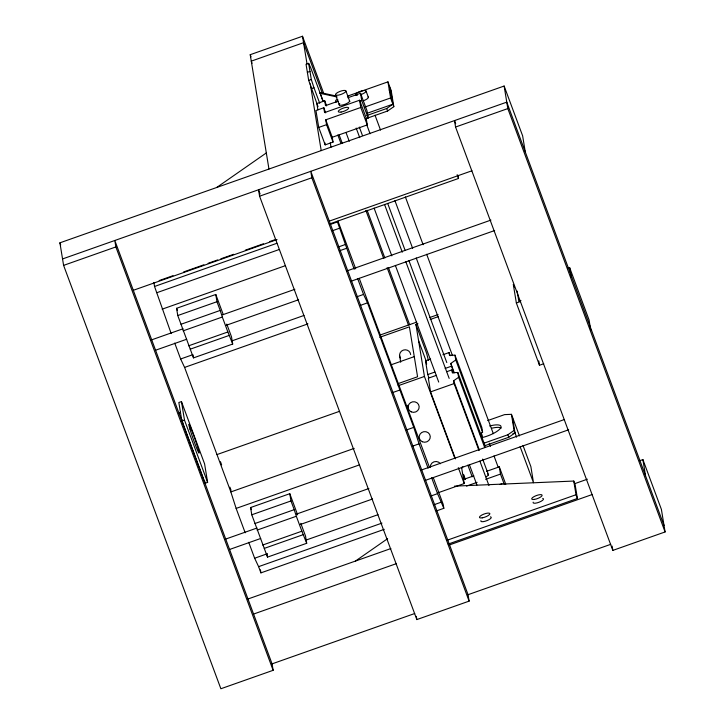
<?xml version="1.0" encoding="UTF-8"?>
<svg xmlns="http://www.w3.org/2000/svg" width="725" height="725" viewBox="0 0 725 725"><rect width="100%" height="100%" fill="white"/><g stroke="black" fill="none" stroke-linecap="round" stroke-linejoin="round"><path stroke-width="1.09" d="M461.49 468.468L462.885 466.71M178.776 413.667L180.425 412.19M216.693 187.494L266.32 152.939M366.832 115.52L386.688 108.505L392.896 104.192L390.258 88.088M365.472 118.818L387.612 110.998L393.82 106.684L391.183 90.571L387.947 81.862L347.411 96.162M453.596 372.55L450.805 363.452L455.771 359.99L454.974 355.159L449.491 355.395L449.029 352.577L442.893 354.743M478.989 450.569L454.104 383.579L453.642 380.761L458.599 377.308L457.81 372.478L452.318 372.713L451.856 369.895L446.745 371.698M480.113 433.94L482.596 432.218L481.808 427.388L454.974 355.159M483.629 443.31L507.881 434.755L514.079 430.433L511.442 414.328L504.582 414.618L487.717 420.572M484.762 445.73L508.805 437.248L515.013 432.925L512.376 416.821M355.458 561.05L387.621 538.657M268.957 169.043L250.225 54.692L302.488 36.25L323.776 93.552M322.897 100.576L310.644 67.579L308.66 63.365L306.05 64.289L308.687 80.393L318.021 106.648M307.364 72.337L309.983 71.412M308.687 80.393L311.297 79.469L308.66 63.365M311.324 88.631L313.943 87.707L311.297 79.469M326.622 105.932L324.718 100.802L316.879 103.575L317.913 109.91M337.814 99.552L335.684 100.304L336.038 102.452M338.24 101.147L325.507 105.642L324.718 100.802M347.792 97.775L360.524 93.28L366.995 110.707L368.182 117.957L366.062 118.71M323.785 107.753L315.946 110.517L318.719 127.437L325.19 144.864L333.029 142.1L332.24 137.27L325.761 119.833L360.778 107.472L359.591 100.231L324.573 112.583L323.785 107.753L325.688 112.883M359.591 101.273L361.712 100.521L360.524 93.28M364.983 107.001L390.585 97.966L387.947 81.862M318.719 127.437L326.558 124.664L325.761 119.833M367.294 113.227L392.896 104.192M332.24 137.27L367.258 124.908L366.071 117.658L359.591 100.231M273.135 670.308L115.864 246.935L114.804 240.492L272.074 663.864L273.135 670.308L220.871 688.75L63.601 265.377L59.912 242.83L504.129 86.039L522.634 135.847L525.272 151.951M62.549 258.934L506.766 102.143L664.037 525.516M63.601 265.377L115.864 246.935M259.577 196.203L311.841 177.761L310.789 171.317L468.06 594.69L469.111 601.125L416.848 619.576L259.577 196.203L258.526 189.76L260.103 194.001M639.695 460.728L642.894 459.596L661.399 509.403L665.088 531.951L612.833 550.402L455.563 127.029L507.826 108.587L504.129 86.039M159.192 280.566L173.012 275.69M183.652 271.938L203.852 264.806M208.111 263.302L217.681 259.922M220.871 258.798L233.631 254.294M245.331 250.17L263.411 243.781M269.791 241.534L275.101 239.658M133.309 290.299L277.032 239.567M329.286 221.125L471.948 170.774M329.358 224.043L458.517 178.459L458.001 175.296M171.182 333.554L154.534 286.475L276.823 243.31M330.002 224.542L337.442 221.913L354.208 269.292M156.845 292.701L279.143 249.536M332.313 230.767L339.753 228.139M162.128 309.176L285.487 265.64M338.666 246.872L345.046 244.615M226.789 324.102L231.502 336.808L232.689 344.049L193.493 357.887L177.77 315.547L176.583 308.306L215.778 294.468L223.246 314.577M339.391 250.832L346.432 248.349M177.77 315.547L216.965 301.718L215.778 294.468M181.005 324.265L220.201 310.427L216.965 301.718M151.017 340.07L182.99 328.788M222.412 314.868L294.876 289.293M347.085 270.869L490.943 220.092M183.117 330.854L222.312 317.024L220.201 310.427M155.793 350.148L186.697 339.246M226.127 325.326L298.582 299.751M350.8 281.318L494.649 230.541M188.672 345.798L227.868 331.968L232.689 344.049M190.258 349.169L229.453 335.34M174.725 343.088L180.634 358.984L192.324 354.86M231.674 340.968L303.993 315.447M357.162 296.679L363.542 294.423L367.512 302.851L413.767 427.369L419.05 443.845L428.103 468.223M180.634 358.984L184.594 367.412L307.953 323.867M360.062 305.479L367.512 302.851M204.432 483.512L207.622 482.388L204.586 463.864L181.458 401.605L178.848 402.52L181.748 420.237L204.876 482.497L204.541 480.485M567.512 268.413L569.651 267.661L589.072 319.961L590.803 330.528M379.465 335.267L416.748 322.108M429.535 317.595L438.054 314.587M379.737 337.297L409.398 326.83L417.573 376.755L397.717 383.761M454.765 458.1L424.442 376.465L415.933 324.519L417.981 323.803M430.251 319.471L438.426 316.58M520.958 300.513L518.828 301.265L517.161 291.06M181.304 421.252L184.494 420.119L181.458 401.605M543.732 363.751L539.482 365.246L516.354 302.987L520.604 301.482M391.282 364.738L414.283 356.618M428.919 377.707L427.75 374.571L425.512 360.878L430.623 359.074M427.75 374.571L434.909 372.043M445.132 368.436L451.267 366.27M398.097 385.763L424.442 376.465M436.522 375.305L428.339 378.196L430.587 391.881L455.472 458.871M216.974 454.575L339.273 411.41M392.442 392.642L399.892 390.014M430.587 391.881L454.104 383.579M245.186 532.784L236.132 508.415L230.849 491.931L354.208 448.394M406.317 429.998L413.767 427.369M236.132 508.415L359.5 464.87M412.67 446.102L419.05 443.845M300.793 523.332L305.515 536.038L306.702 543.288L267.507 557.117L251.774 514.786L250.587 507.536L289.782 493.698L297.649 514.868M251.774 514.786L290.97 500.948L289.782 493.698M255.01 523.495L294.214 509.666L290.97 500.948M512.919 433.659L515.013 432.925M225.031 539.3L256.994 528.018M296.425 514.107L368.88 488.532M421.098 470.099L563.887 419.702M257.13 530.093L296.326 516.254L294.214 509.666M229.807 549.387L260.71 538.476M300.132 524.556L372.596 498.981M424.805 480.557L568.663 429.78M262.677 545.037L301.872 531.198L306.702 543.288M264.263 548.399L303.458 534.57M473.824 475.827L464.272 479.198L463.483 474.368L465.387 479.497M486.557 471.332L499.289 466.837L505.769 484.273M437.873 492.846L464.218 483.548L461.553 467.263M248.729 542.327L254.638 558.223L267.398 553.719M305.687 540.207L377.997 514.678M431.176 495.909L437.556 493.653L443.836 508.307L436.387 510.935M466.519 486.076L477.132 482.324M485.623 479.334L500.477 474.087L499.289 466.837M254.638 558.223L258.608 566.642L381.966 523.106M434.076 504.709L441.516 502.081M499.933 484.499L502.062 483.747M258.608 566.642L260.918 572.868L384.277 529.332M247.796 599.058L390.884 548.553M574.553 483.72L587.368 479.198M446.854 540.333L576.013 494.74L573.765 481.056L454.502 486.14M448.24 544.067L577.399 498.474L575.152 484.789L573.765 481.056M253.578 614.057L396.231 563.697M449.554 544.883L592.207 494.522M272.074 663.864L414.727 613.513M468.06 594.69L610.713 544.339M335.965 95.963L319.897 92.483L323.033 101.382M320.024 93.289L337.17 96.996M514.505 286.991L513.318 284.463L516.354 302.987M507.826 108.587L665.088 531.951M455.69 123.767L454.502 120.586L455.563 127.029M457.131 174.725L458.517 178.459M576.013 494.74L577.399 498.474M511.442 414.328L519.453 435.897M522.997 445.431L530.872 466.628L533.509 482.732L520.124 446.7M389.262 89.909L391.572 96.135M390.585 97.966L393.82 106.684M514.079 430.433L516.581 437.166M386.688 108.505L387.612 110.998M507.881 434.755L508.805 437.248M366.043 91.06L368.354 97.286M375.006 115.193L380.534 130.056M405.375 196.937L423.119 244.715M426.672 254.267L493.317 433.677M489.275 443.211L490.453 446.382M493.997 455.925L498.329 467.58M361.712 100.521L368.182 117.957M500.477 474.087L504.283 484.345M455.771 359.99L482.596 432.218M360.778 107.472L367.258 124.908M366.923 125.253L370.076 133.744M394.926 200.626L412.67 248.403M416.213 257.955L452.5 355.622M481.282 433.124L482.469 436.305M457.81 372.478L484.644 444.697L485.034 447.117M458.599 377.308L484.653 447.434M449.029 352.577L450.189 355.721M450.805 363.452L454.303 372.868M451.856 369.895L453.025 373.031M345.916 90.997A5.546 1.604 -20.4 0 1 338.303 95.156A5.546 1.604 -20.4 0 1 337.85 92.374A5.546 1.604 -20.4 0 1 345.916 90.997L349.858 101.609M359.319 127.065L362.464 135.548M387.685 203.435L405.021 250.107M408.963 260.719L446.79 362.545M453.642 380.761L479.307 449.844M482.642 459.07L488.559 474.984M356.174 128.062L359.718 137.614M384.54 204.432L402.275 252.173M405.819 261.716L449.165 378.396M479.896 461.136L488.958 485.532M335.467 94.685L339.409 105.297M346.115 132.811L349.269 141.302M374.091 208.129L391.826 255.862M395.37 265.404L438.716 382.084M469.447 464.825L476.932 484.98M415.933 324.519L426.572 353.166L428.412 360.37M467.861 465.151L472.192 476.805M418.57 340.623L426.445 361.829M425.512 360.878L426.672 364.022M339.146 134.932L342.3 143.423M367.131 210.268L384.866 258.018M388.419 267.561L409.697 324.863M322.462 93.625L303.548 42.693L251.285 61.136L252.073 63.265M337.841 135.004L340.986 143.496M365.826 210.341L383.561 258.091M387.105 267.643L408.392 324.936M458.309 467.643L464.218 483.548M313.943 87.707L319.725 103.276M326.558 124.664L333.029 142.1M337.968 221.071L355.694 268.803M359.247 278.346L429.381 467.154M433.323 477.766L443.174 504.283L443.836 508.307M357.706 278.717L363.542 294.423M431.647 477.757L437.556 493.653M311.841 177.761L469.111 601.125M250.225 54.692L251.013 56.822M222.312 317.024L227.868 331.968M296.326 516.254L301.872 531.198M176.583 308.306L177.371 310.418M250.587 507.536L251.376 509.648M220.463 461.707L221.642 464.897M229.916 487.173L231.103 490.354M184.594 367.412L230.849 491.931M184.494 420.119L207.622 482.388M59.912 242.83L60.701 244.95M642.894 459.596L645.531 475.7M569.651 267.661L571.2 277.177M612.127 546.106L612.833 550.402M538.766 360.887L539.482 365.246M399.593 355.594L400.68 362.219M407.74 405.32L408.103 407.532M416.322 616.359L416.848 619.576M330.274 142.734L331.008 147.202M324.845 142.752L325.19 144.864M302.488 36.25L307.01 63.827M310.282 83.855L321.211 150.601M266.99 554.018L267.507 557.117M260.42 569.85L260.918 572.868M192.986 354.779L193.493 357.887M182.174 419.712L182.673 422.729M153.872 282.451L154.534 286.475M368.11 96.932A5.546 1.604 -20.4 0 1 363.397 100.748M357.307 95.356A5.546 1.604 -20.4 0 1 357.978 92.438A5.546 1.604 -20.4 0 1 365.799 90.707A5.546 1.604 -20.4 0 1 361.086 94.522M489.656 426.01A15.261 4.413 -20.4 0 1 500.477 428.221A15.261 4.413 -20.4 0 1 481.808 437.637M491.487 428.276A15.261 4.413 -20.4 0 1 501.256 428.049M400.553 358.168A5.546 5.302 -9.3 0 1 403.272 350.121A5.546 5.302 -9.3 0 1 410.649 354.607M430.306 467.299A5.546 5.302 -9.3 0 1 440.401 463.737M349.368 100.603A5.546 1.604 -20.4 0 1 343.967 104.645A5.546 1.604 -20.4 0 1 339.735 103.593M487.553 473.969A5.546 1.604 -20.4 0 1 486.004 476.842M490.435 516.853A5.546 1.604 -20.4 0 1 486.992 520.613A5.546 1.604 -20.4 0 1 480.929 520.623M542.699 498.41A5.546 1.604 -20.4 0 1 539.246 502.162A5.546 1.604 -20.4 0 1 533.192 502.171M341.076 112.067A5.546 1.604 -20.4 0 0 348.689 107.907A5.546 1.604 -20.4 0 0 340.623 109.285A5.546 1.604 -20.4 0 0 341.076 112.067M189.968 429.127A15.261 0.825 70.6 0 0 198.777 452.844A15.261 0.825 70.6 0 0 193.285 434.338A15.261 0.825 70.6 0 0 189.968 429.127M411.238 411.863A5.546 5.302 -9.3 0 0 419.159 406.544A5.546 5.302 -9.3 0 0 410.486 402.701A5.546 5.302 -9.3 0 0 411.238 411.863M422.34 441.752A5.546 5.302 -9.3 0 0 430.26 436.432A5.546 5.302 -9.3 0 0 421.587 432.589A5.546 5.302 -9.3 0 0 422.34 441.752M482.27 517.84A5.546 1.604 -20.4 0 0 489.882 513.672A5.546 1.604 -20.4 0 0 481.817 515.049A5.546 1.604 -20.4 0 0 482.27 517.84M534.533 499.389A5.546 1.604 -20.4 0 0 542.146 495.229A5.546 1.604 -20.4 0 0 534.071 496.598A5.546 1.604 -20.4 0 0 534.533 499.389"/></g></svg>
